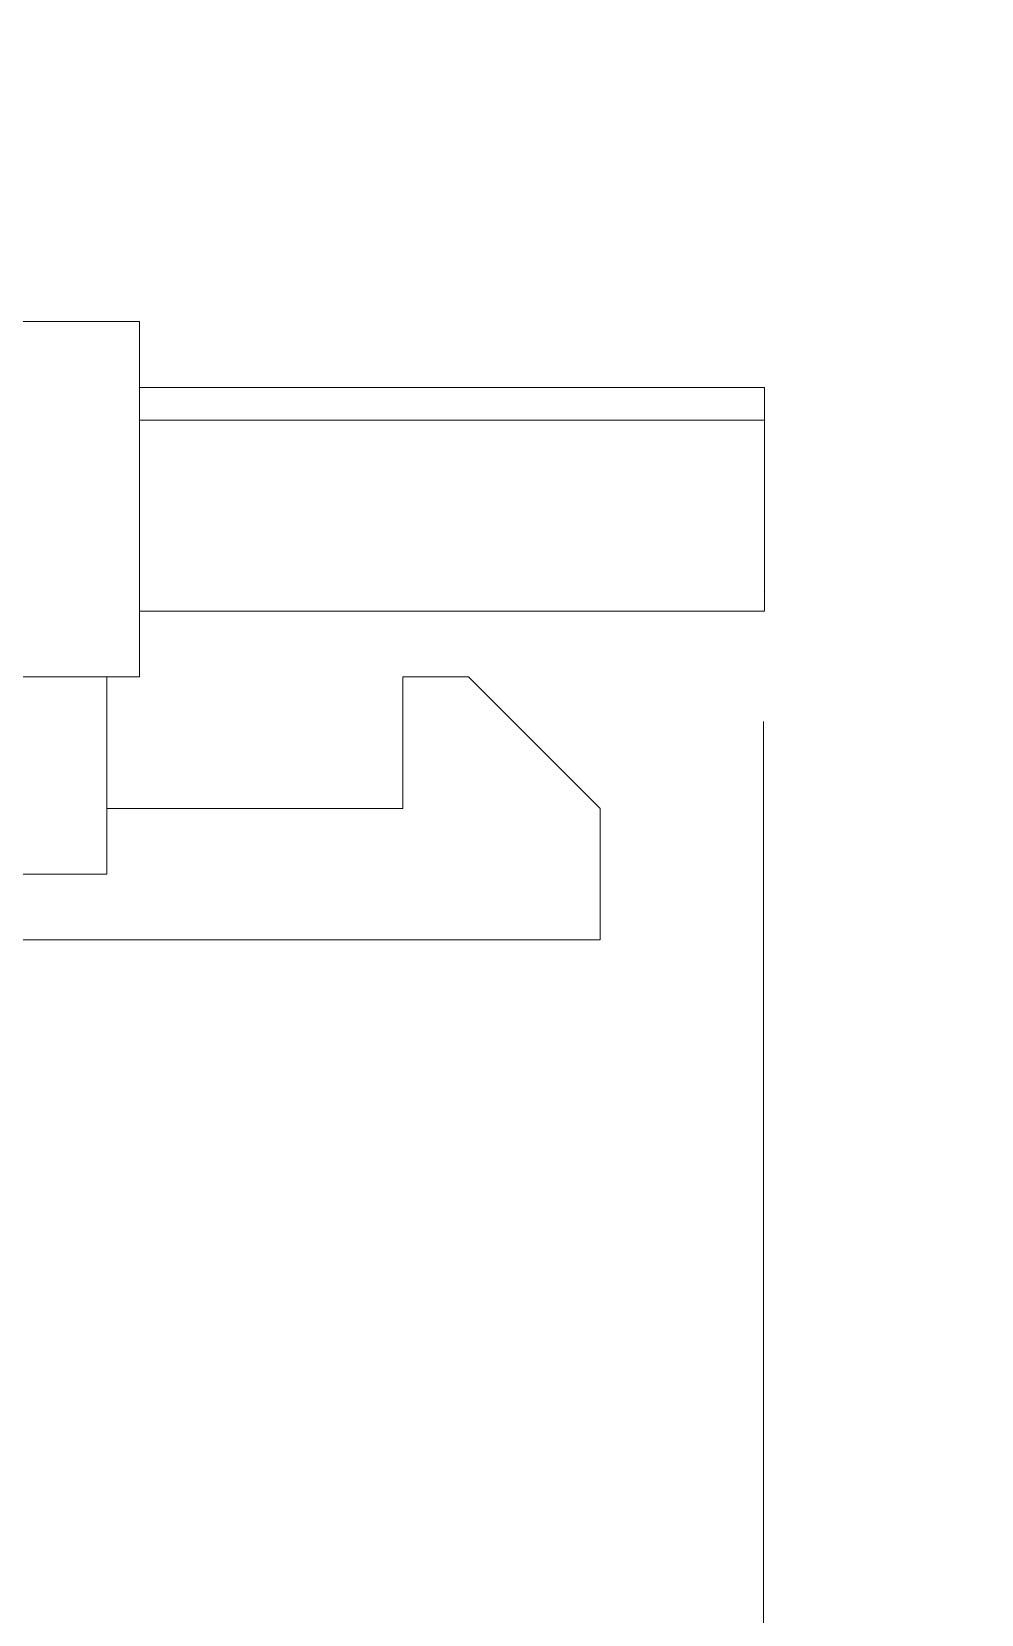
# Model space of a CAD drawing. Header units: inches. Extents: x 0.54 to 10.46, y 0.74 to 7.76.
# Drawn here: x 6.8419 to 7.0967, y 4.717 to 5.1416 of the extents above; entities that cross this region are included whole.
import ezdxf

# ---------------------------------------------------------------- set-up
doc = ezdxf.new("R2010")
doc.units = ezdxf.units.IN
doc.header["$MEASUREMENT"] = 0
doc.layers.add('BG', color=7, linetype='Continuous')
doc.layers.add('MCG-INT-4FT', color=7, linetype='Continuous')

# ---------------------------------------------------------------- blocks, each defined once
blk = doc.blocks.new('block 2')
at = {"layer": 'BG', "true_color": 0xffffff}
h = blk.add_hatch(color=7, dxfattribs=at)
h.dxf.hatch_style = 2
edge = h.paths.add_edge_path()
edge.add_spline(control_points=[(10.29599, 0.90612), (10.29599, 0.90612), (0.87112, 0.90612), (0.87112, 0.90612), (0.87016, 0.90612), (0.86938, 0.90689), (0.86938, 0.90785), (0.86938, 0.90785), (0.86938, 7.59215), (0.86938, 7.59215), (0.86938, 7.59311), (0.87016, 7.59389), (0.87112, 7.59389), (0.87112, 7.59389), (10.29599, 7.59389), (10.29599, 7.59389), (10.29696, 7.59389), (10.29773, 7.59311), (10.29773, 7.59215), (10.29773, 7.59215), (10.29773, 0.90785), (10.29773, 0.90785), (10.29773, 0.90689), (10.29696, 0.90612), (10.29599, 0.90612)], knot_values=[0, 0, 0, 0, 1, 1, 1, 2, 2, 2, 3, 3, 3, 4, 4, 4, 5, 5, 5, 6, 6, 6, 7, 7, 7, 8, 8, 8, 8], degree=3, periodic=1)
h.paths.add_polyline_path([(0.87286, 0.90959), (10.29426, 0.90959), (10.29426, 7.59042), (0.87286, 7.59042)])
at = {"layer": 'BG', "lineweight": 0}
blk.add_open_spline([(10.29599, 0.90612), (10.29599, 0.90612), (0.87112, 0.90612), (0.87112, 0.90612), (0.87016, 0.90612), (0.86938, 0.90689), (0.86938, 0.90785), (0.86938, 0.90785), (0.86938, 7.59215), (0.86938, 7.59215), (0.86938, 7.59311), (0.87016, 7.59389), (0.87112, 7.59389), (0.87112, 7.59389), (10.29599, 7.59389), (10.29599, 7.59389), (10.29696, 7.59389), (10.29773, 7.59311), (10.29773, 7.59215), (10.29773, 7.59215), (10.29773, 0.90785), (10.29773, 0.90785), (10.29773, 0.90689), (10.29696, 0.90612), (10.29599, 0.90612)], degree=3, knots=[0, 0, 0, 0, 1, 1, 1, 2, 2, 2, 3, 3, 3, 4, 4, 4, 5, 5, 5, 6, 6, 6, 7, 7, 7, 8, 8, 8, 8], dxfattribs=at)
blk = doc.blocks.new('block 62')
at = {"layer": 'BG', "true_color": 0xffffff}
h = blk.add_hatch(color=7, dxfattribs=at)
h.dxf.hatch_style = 2
edge = h.paths.add_edge_path()
edge.add_spline(control_points=[(10.46309, 0.739), (10.46309, 0.739), (0.53691, 0.739), (0.53691, 0.739), (0.53595, 0.739), (0.53517, 0.73978), (0.53517, 0.74074), (0.53517, 0.74074), (0.53517, 7.75926), (0.53517, 7.75926), (0.53517, 7.76022), (0.53595, 7.761), (0.53691, 7.761), (0.53691, 7.761), (10.46309, 7.761), (10.46309, 7.761), (10.46406, 7.761), (10.46483, 7.76022), (10.46483, 7.75926), (10.46483, 7.75926), (10.46483, 0.74074), (10.46483, 0.74074), (10.46483, 0.73978), (10.46406, 0.739), (10.46309, 0.739)], knot_values=[0, 0, 0, 0, 1, 1, 1, 2, 2, 2, 3, 3, 3, 4, 4, 4, 5, 5, 5, 6, 6, 6, 7, 7, 7, 8, 8, 8, 8], degree=3, periodic=1)
h.paths.add_polyline_path([(0.53864, 0.74248), (10.46136, 0.74248), (10.46136, 7.75752), (0.53864, 7.75752)])
at = {"layer": 'BG', "lineweight": 0}
blk.add_open_spline([(10.46309, 0.739), (10.46309, 0.739), (0.53691, 0.739), (0.53691, 0.739), (0.53595, 0.739), (0.53517, 0.73978), (0.53517, 0.74074), (0.53517, 0.74074), (0.53517, 7.75926), (0.53517, 7.75926), (0.53517, 7.76022), (0.53595, 7.761), (0.53691, 7.761), (0.53691, 7.761), (10.46309, 7.761), (10.46309, 7.761), (10.46406, 7.761), (10.46483, 7.76022), (10.46483, 7.75926), (10.46483, 7.75926), (10.46483, 0.74074), (10.46483, 0.74074), (10.46483, 0.73978), (10.46406, 0.739), (10.46309, 0.739)], degree=3, knots=[0, 0, 0, 0, 1, 1, 1, 2, 2, 2, 3, 3, 3, 4, 4, 4, 5, 5, 5, 6, 6, 6, 7, 7, 7, 8, 8, 8, 8], dxfattribs=at)
blk = doc.blocks.new('block 1489')
at = {"layer": 'MCG-INT-4FT', "color": 7, "lineweight": 5, "true_color": 0xffffff}
blk.add_lwpolyline([(6.8709, 5.06378), (6.8709, 4.96848)], dxfattribs=at)
blk = doc.blocks.new('block 1490')
at = {"layer": 'MCG-INT-4FT', "color": 7, "lineweight": 5, "true_color": 0xffffff}
blk.add_lwpolyline([(6.8709, 4.96848), (6.83561, 4.96848)], dxfattribs=at)
blk = doc.blocks.new('block 1491')
at = {"layer": 'MCG-INT-4FT', "color": 7, "lineweight": 5, "true_color": 0xffffff}
blk.add_lwpolyline([(6.8709, 5.06378), (6.83561, 5.06378)], dxfattribs=at)
blk = doc.blocks.new('block 1492')
at = {"layer": 'MCG-INT-4FT', "color": 7, "lineweight": 5, "true_color": 0xffffff}
blk.add_lwpolyline([(7.03856, 5.0373), (6.8709, 5.0373)], dxfattribs=at)
blk = doc.blocks.new('block 1493')
at = {"layer": 'MCG-INT-4FT', "color": 7, "lineweight": 5, "true_color": 0xffffff}
blk.add_lwpolyline([(6.8709, 5.04613), (7.03856, 5.04613)], dxfattribs=at)
blk = doc.blocks.new('block 1494')
at = {"layer": 'MCG-INT-4FT', "color": 7, "lineweight": 5, "true_color": 0xffffff}
blk.add_lwpolyline([(7.03856, 5.04613), (7.03856, 5.0373)], dxfattribs=at)
blk = doc.blocks.new('block 1495')
at = {"layer": 'MCG-INT-4FT', "color": 7, "lineweight": 5, "true_color": 0xffffff}
blk.add_lwpolyline([(7.03856, 4.98613), (6.8709, 4.98613)], dxfattribs=at)
blk = doc.blocks.new('block 1496')
at = {"layer": 'MCG-INT-4FT', "color": 7, "lineweight": 5, "true_color": 0xffffff}
blk.add_lwpolyline([(7.03856, 5.0373), (7.03856, 4.98613)], dxfattribs=at)
blk = doc.blocks.new('block 1497')
at = {"layer": 'MCG-INT-4FT', "color": 7, "lineweight": 5, "true_color": 0xffffff}
blk.add_lwpolyline([(6.86208, 4.96848), (6.86208, 4.91553)], dxfattribs=at)
blk = doc.blocks.new('block 1498')
at = {"layer": 'MCG-INT-4FT', "color": 7, "lineweight": 5, "true_color": 0xffffff}
blk.add_lwpolyline([(6.86208, 4.91553), (6.80252, 4.91553)], dxfattribs=at)
blk = doc.blocks.new('block 1502')
at = {"layer": 'MCG-INT-4FT', "color": 7, "lineweight": 5, "true_color": 0xffffff}
blk.add_lwpolyline([(6.94149, 4.93318), (6.94149, 4.96848)], dxfattribs=at)
blk = doc.blocks.new('block 1503')
at = {"layer": 'MCG-INT-4FT', "color": 7, "lineweight": 5, "true_color": 0xffffff}
blk.add_lwpolyline([(6.94149, 4.96848), (6.95914, 4.96848)], dxfattribs=at)
blk = doc.blocks.new('block 1504')
at = {"layer": 'MCG-INT-4FT', "color": 7, "lineweight": 5, "true_color": 0xffffff}
blk.add_lwpolyline([(6.99444, 4.93318), (6.95914, 4.96848)], dxfattribs=at)
blk = doc.blocks.new('block 1505')
at = {"layer": 'MCG-INT-4FT', "color": 7, "lineweight": 5, "true_color": 0xffffff}
blk.add_lwpolyline([(6.99444, 4.93318), (6.99444, 4.89789)], dxfattribs=at)
blk = doc.blocks.new('block 1506')
at = {"layer": 'MCG-INT-4FT', "color": 7, "lineweight": 5, "true_color": 0xffffff}
blk.add_lwpolyline([(6.74384, 4.89789), (6.99444, 4.89789)], dxfattribs=at)
blk = doc.blocks.new('block 1507')
at = {"layer": 'MCG-INT-4FT', "color": 7, "lineweight": 5, "true_color": 0xffffff}
blk.add_lwpolyline([(6.86208, 4.93318), (6.94149, 4.93318)], dxfattribs=at)
blk = doc.blocks.new('block 2014')
at = {"layer": 'MCG-INT-4FT', "color": 179, "lineweight": 5, "true_color": 0x231f20}
blk.add_lwpolyline([(7.03827, 4.95652), (7.03827, 3.7607)], dxfattribs=at)
blk = doc.blocks.new('block 2046')
at = {"layer": 'MCG-INT-4FT', "color": 7, "lineweight": 5, "true_color": 0xffffff}
blk.add_lwpolyline([(7.03827, 4.9915), (7.03827, 4.9915)], dxfattribs=at)

msp = doc.modelspace()

# ---------------------------------------------------------------- block references
at = {"layer": 'BG'}
for name in ['block 62', 'block 2']:
    msp.add_blockref(name, (0, 0), dxfattribs=at)
at = {"layer": 'MCG-INT-4FT'}
for name in ['block 1491', 'block 1489', 'block 1493', 'block 1494', 'block 1492', 'block 1496', 'block 2046', 'block 1495', 'block 1490', 'block 1497', 'block 1502', 'block 1503', 'block 1504', 'block 2014', 'block 1507', 'block 1505', 'block 1498', 'block 1506']:
    msp.add_blockref(name, (0, 0), dxfattribs=at)

doc.saveas('drawing.dxf')
